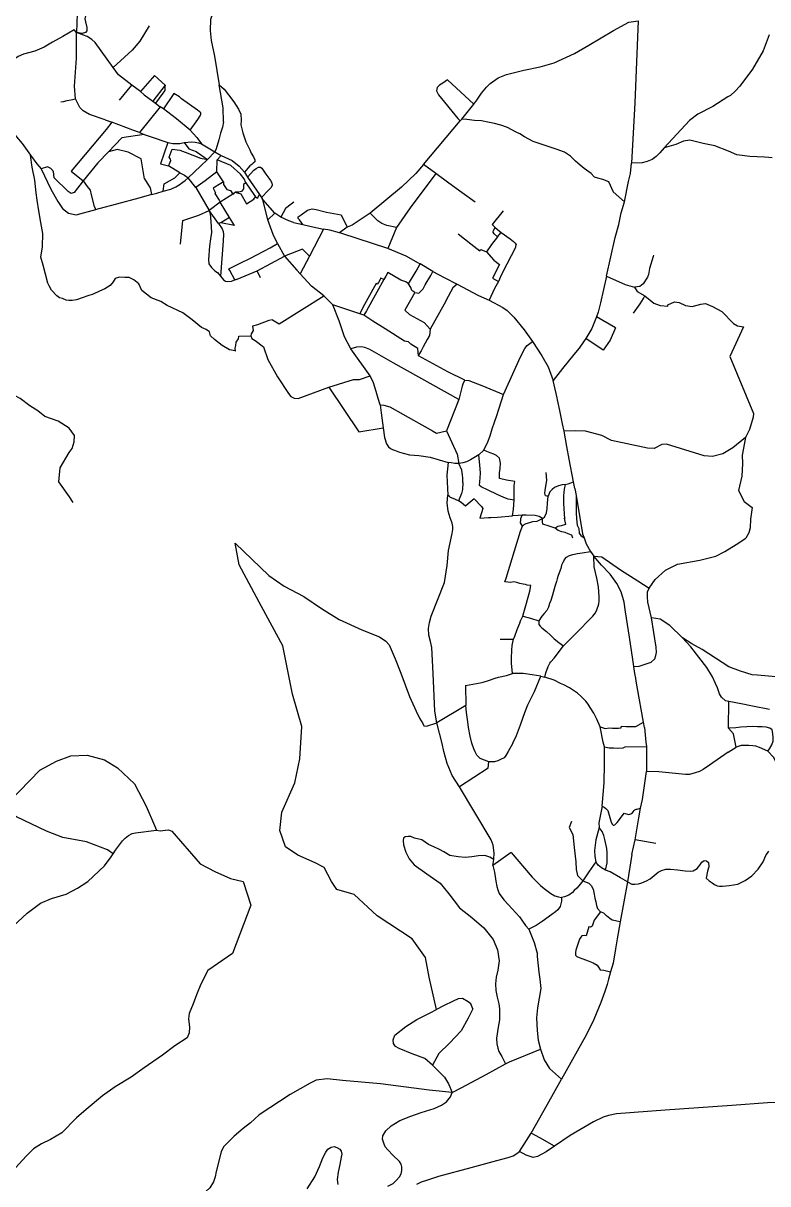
# Model space of a CAD drawing. Header units: inches. Extents: x 2740922 to 2751091, y 1249500 to 1259683.
# Drawn here: x 2743160 to 2744319, y 1254958 to 1256763 of the extents above; entities that cross this region are included whole.
import ezdxf

# ---------------------------------------------------------------- set-up
doc = ezdxf.new("R2010")
doc.units = ezdxf.units.IN
doc.header["$MEASUREMENT"] = 0

msp = doc.modelspace()

# ---------------------------------------------------------------- linework, layer by layer
for points in [[(2743486.3, 1256920.7), (2743480.6, 1256896.6), (2743472.6, 1256859.3), (2743471.8, 1256833.9), (2743468.6, 1256815), (2743462.4, 1256797.3), (2743457.1, 1256785.2), (2743451.6, 1256769), (2743451.2, 1256751.8), (2743452.4, 1256736.3), (2743457.5, 1256712.1), (2743465, 1256667.4)], [(2743245.3, 1256848), (2743245.6, 1256820.4), (2743245.1, 1256807.3), (2743243.2, 1256748.9)], [(2743288.5, 1256826.4), (2743273.5, 1256801), (2743268.7, 1256792.8), (2743264.5, 1256787), (2743256.9, 1256774.9), (2743256, 1256769.9), (2743257.1, 1256765.4), (2743259.2, 1256756.8), (2743259.1, 1256751.7), (2743257.1, 1256748.7), (2743252, 1256747.1), (2743243.2, 1256748.9)], [(2743355.9, 1256759.5), (2743341.3, 1256735.2), (2743329.8, 1256721.3), (2743317.8, 1256710.7), (2743299.9, 1256694.3)], [(2743861.1, 1256637.6), (2743865.8, 1256643.5), (2743873.4, 1256654.6), (2743881.2, 1256663.9), (2743886.8, 1256669.8), (2743899, 1256678.5), (2743911.9, 1256683.6), (2743938.9, 1256690.1), (2743964.5, 1256695.5), (2743986.5, 1256701.5), (2744018.1, 1256716.3), (2744040.3, 1256729.1), (2744078.4, 1256752.2), (2744102.3, 1256765.2), (2744117.2, 1256767.1)], [(2744117.2, 1256767.1), (2744112, 1256639.3), (2744106.9, 1256545.9)], [(2743243.2, 1256748.9), (2743239.3, 1256753.2), (2743221.6, 1256742.5), (2743205.5, 1256733.6), (2743192.7, 1256726.2), (2743178.1, 1256720), (2743160.4, 1256715.3), (2743152.2, 1256711.4), (2743142.7, 1256704.7), (2743120.4, 1256690.6), (2743113.3, 1256681.2), (2743102.7, 1256670.1), (2743098.8, 1256658.2)], [(2743241.6, 1256645.9), (2743240, 1256665.5), (2743242.9, 1256709.2), (2743243.2, 1256748.9)], [(2743271.8, 1256733.3), (2743266.9, 1256737.8), (2743259.8, 1256742.6), (2743254.1, 1256744.7), (2743243.2, 1256748.9)], [(2744321.1, 1256745), (2744311.5, 1256720.2), (2744295.2, 1256691.8), (2744275.2, 1256665.6), (2744268, 1256657.6), (2744260.8, 1256651.1)], [(2743299.9, 1256694.3), (2743271.8, 1256733.3)], [(2743329.3, 1256667.1), (2743308.6, 1256683.1), (2743299.9, 1256694.3)], [(2743364.3, 1256682.2), (2743342.4, 1256657.2)], [(2743380.9, 1256666.9), (2743364.3, 1256682.2)], [(2743820.3, 1256675.1), (2743813.2, 1256670), (2743808, 1256667), (2743804.3, 1256663.3), (2743803.4, 1256658.3), (2743806.1, 1256651.9), (2743836.3, 1256615.3), (2743840.2, 1256611.3), (2743841.3, 1256612.7)], [(2743820.3, 1256675.1), (2743861.1, 1256637.6)], [(2743310, 1256643.6), (2743329.3, 1256667.1)], [(2743342.4, 1256657.2), (2743329.3, 1256667.1)], [(2743348.5, 1256651.7), (2743342.4, 1256657.2)], [(2743348.5, 1256651.7), (2743362, 1256642)], [(2743380.9, 1256666.9), (2743362, 1256642)], [(2743380.5, 1256661), (2743380.5, 1256658.9), (2743377.5, 1256654.7), (2743366, 1256638.9)], [(2743419.8, 1256596.8), (2743431.8, 1256613.5), (2743435.5, 1256619.4), (2743436.7, 1256621.8), (2743436.4, 1256623.9), (2743431.5, 1256628.1), (2743406.6, 1256645.7), (2743403.5, 1256649), (2743394.3, 1256654.2), (2743378.6, 1256630.2)], [(2743380.9, 1256666.9), (2743380.5, 1256663.9), (2743380.5, 1256661)], [(2743465, 1256667.4), (2743472.6, 1256660.7), (2743479.5, 1256651.9), (2743487.9, 1256641.1), (2743495.2, 1256629.8), (2743498.5, 1256621.7), (2743499.1, 1256612.7), (2743498.7, 1256605.5), (2743502, 1256593.1), (2743506.3, 1256578.7), (2743510.1, 1256571.4), (2743512.6, 1256566.3), (2743514.9, 1256561.4), (2743518.3, 1256555.7), (2743520.3, 1256550.9), (2743520.4, 1256548), (2743518, 1256545.7), (2743515.9, 1256543.7), (2743512.6, 1256541.4), (2743509.6, 1256537.9), (2743504.6, 1256531.5)], [(2743471.1, 1256631.6), (2743465, 1256667.4)], [(2744260.8, 1256651.1), (2744256.5, 1256648.7), (2744233, 1256634), (2744209.9, 1256622.1), (2744196.7, 1256612.2), (2744157.5, 1256569.5)], [(2743218.5, 1256640.9), (2743222.6, 1256641.8), (2743228.6, 1256643.2), (2743234.1, 1256644.2), (2743241.6, 1256645.9)], [(2743287.5, 1256613.2), (2743263, 1256621.3), (2743253.6, 1256627.1), (2743248.1, 1256632.1), (2743245.4, 1256637.3), (2743241.6, 1256645.9)], [(2743373, 1256633.5), (2743341, 1256593.2)], [(2743362, 1256642), (2743366, 1256638.9)], [(2743366, 1256638.9), (2743373, 1256633.5)], [(2743378.6, 1256630.2), (2743373, 1256633.5)], [(2743841.3, 1256612.7), (2743842.4, 1256614.1), (2743861.1, 1256637.6)], [(2743419.8, 1256596.8), (2743398.4, 1256614.8), (2743378.6, 1256630.2)], [(2743471.5, 1256610.2), (2743471.1, 1256631.6)], [(2744048.7, 1256524.6), (2744043.9, 1256529.8), (2744033, 1256537.5), (2744026.8, 1256542.6), (2744019.4, 1256548.7), (2744011.9, 1256556.6), (2744002.3, 1256563), (2743989.4, 1256567.5), (2743972.5, 1256573.4), (2743953.5, 1256579.6), (2743940.2, 1256586.5), (2743932.8, 1256591.2), (2743927.4, 1256594.1), (2743920.5, 1256597.7), (2743913.5, 1256601.2), (2743903.5, 1256604.8), (2743893.5, 1256607.6), (2743883.2, 1256609.5), (2743873, 1256611.3), (2743862.3, 1256612.1), (2743850.5, 1256613.8), (2743842.4, 1256614.1), (2743841.3, 1256612.7)], [(2743135.2, 1256604.5), (2743149.6, 1256586.7), (2743158.2, 1256576.3), (2743171.2, 1256558.1)], [(2743298, 1256609.4), (2743288.9, 1256597.8), (2743234.5, 1256533), (2743253.4, 1256518.4)], [(2743287.5, 1256613.2), (2743298, 1256609.4)], [(2743341, 1256593.2), (2743330.7, 1256596.8), (2743298, 1256609.4)], [(2743419.8, 1256596.8), (2743430, 1256585.4)], [(2743471.5, 1256610.2), (2743470.1, 1256601.8), (2743467, 1256592.2), (2743464.7, 1256582.2), (2743460.4, 1256568), (2743458.1, 1256563.1)], [(2743782.9, 1256543.7), (2743840.2, 1256611.3), (2743841.3, 1256612.7)], [(2743348.4, 1256590.2), (2743313.4, 1256585), (2743292.6, 1256563.5)], [(2743341, 1256593.2), (2743348.4, 1256590.2)], [(2743348.4, 1256590.2), (2743359.4, 1256586.5), (2743384.9, 1256578)], [(2743384.9, 1256578), (2743373.5, 1256544.5), (2743386.1, 1256541.7)], [(2743384.9, 1256578), (2743392.8, 1256576.4), (2743404, 1256576.1), (2743410.6, 1256577.7)], [(2743410.6, 1256577.7), (2743422.2, 1256578.8), (2743427.6, 1256578.4), (2743433, 1256577.2), (2743437.3, 1256575.6)], [(2743410.6, 1256577.7), (2743418, 1256568), (2743429.4, 1256563.6), (2743446.8, 1256551.6)], [(2743430, 1256585.4), (2743431.8, 1256583.3), (2743437.3, 1256575.6)], [(2744325.6, 1256554.2), (2744320.6, 1256554.7), (2744313.5, 1256554.8), (2744291, 1256556.1), (2744270.8, 1256558.9), (2744257.4, 1256564.3), (2744236.5, 1256572.6), (2744218.1, 1256576.5), (2744197.3, 1256581.6), (2744187.4, 1256579.9), (2744175.5, 1256574.9), (2744157.5, 1256569.5)], [(2743292.6, 1256563.5), (2743276.3, 1256546.3), (2743253.4, 1256518.4)], [(2743348.7, 1256521.1), (2743343.6, 1256552.4), (2743323.3, 1256563), (2743306.1, 1256566.7), (2743292.6, 1256563.5)], [(2743386.1, 1256541.7), (2743387.5, 1256544.5), (2743389.6, 1256549.6), (2743389.3, 1256551.7), (2743387.4, 1256555), (2743392, 1256567.6), (2743403.9, 1256565.9), (2743412.3, 1256563), (2743435.7, 1256553.3), (2743446.8, 1256551.6)], [(2743437.3, 1256575.6), (2743458.1, 1256563.1)], [(2743446.8, 1256551.6), (2743458.1, 1256563.1)], [(2743458.1, 1256563.1), (2743468.1, 1256557.7)], [(2744157.5, 1256569.5), (2744150.9, 1256561.8), (2744145.3, 1256555.9), (2744138.8, 1256551.5), (2744131.2, 1256548.1), (2744123.5, 1256546.3), (2744106.9, 1256545.9)], [(2743171.2, 1256558.1), (2743181, 1256544.8), (2743187.8, 1256537)], [(2743490.6, 1256253.4), (2743490.1, 1256253.8), (2743481, 1256255.5), (2743469.8, 1256262.3), (2743457.9, 1256271.7), (2743451.3, 1256277.4), (2743449.9, 1256283.2), (2743444.6, 1256286.9), (2743437.4, 1256290), (2743422.8, 1256301.9), (2743408.3, 1256313.1), (2743384.1, 1256324.2), (2743374.2, 1256330.4), (2743359.2, 1256336.5), (2743344.7, 1256347.8), (2743339.9, 1256358), (2743332, 1256364.2), (2743324.7, 1256367.9), (2743318.3, 1256367.8), (2743309.8, 1256368.2), (2743303.4, 1256366.1), (2743300.3, 1256360.9), (2743295.3, 1256355.5), (2743287.2, 1256350.3), (2743278.8, 1256346.5), (2743269, 1256342.2), (2743258.9, 1256339), (2743253.2, 1256336.6), (2743243.2, 1256333.4), (2743236.3, 1256331.9), (2743230.8, 1256332.1), (2743226.9, 1256332.8), (2743221.4, 1256335.1), (2743216.5, 1256336.5), (2743212.6, 1256339.5), (2743204, 1256348.1), (2743200.3, 1256355), (2743198.2, 1256359.3), (2743191.1, 1256387.3), (2743187.4, 1256399.3), (2743190.1, 1256415.8), (2743190.6, 1256436.1), (2743187.6, 1256453.3), (2743184.2, 1256471.4), (2743181.7, 1256488), (2743180.4, 1256499.7), (2743178, 1256519), (2743173.8, 1256539.7), (2743171.2, 1256558.1)], [(2743403.7, 1256530.5), (2743386.1, 1256541.7)], [(2743416.7, 1256523.1), (2743436.2, 1256540.9), (2743446.8, 1256551.6)], [(2743461.3, 1256532.1), (2743461.8, 1256550.8)], [(2743461.8, 1256550.8), (2743468.1, 1256557.7)], [(2743506.6, 1256515.2), (2743503.7, 1256521.5), (2743498.2, 1256528.8), (2743482.9, 1256542.3), (2743461.8, 1256550.8)], [(2743468.1, 1256557.7), (2743485, 1256549.6), (2743496, 1256541.1), (2743500.5, 1256536.1), (2743504.6, 1256531.5)], [(2743782.9, 1256543.7), (2743770.9, 1256529.5), (2743748.7, 1256508.6), (2743700.1, 1256467.7)], [(2743802.2, 1256529.8), (2743782.9, 1256543.7)], [(2744104.9, 1256529.7), (2744106.9, 1256545.9)], [(2743253.4, 1256518.4), (2743239.1, 1256500.1), (2743234.8, 1256498.3), (2743230.2, 1256501.6), (2743208, 1256523), (2743207.1, 1256532.6), (2743203.1, 1256537.6), (2743197.8, 1256540.1), (2743187.8, 1256537)], [(2743187.8, 1256537), (2743203.1, 1256505.4), (2743214.1, 1256486.1), (2743221, 1256475.4), (2743230.4, 1256468), (2743242.4, 1256465.3), (2743273.1, 1256473.5), (2743275.3, 1256474.1)], [(2743377.7, 1256502), (2743379.2, 1256513.7), (2743395.8, 1256522.8), (2743403.7, 1256530.5)], [(2743403.7, 1256530.5), (2743411.3, 1256527.2), (2743416.7, 1256523.1)], [(2743461.3, 1256532.1), (2743443.3, 1256518), (2743428.9, 1256507.6)], [(2743471.9, 1256516.4), (2743461.3, 1256532.1)], [(2743504.6, 1256531.5), (2743509.3, 1256524)], [(2743509.3, 1256524), (2743519.2, 1256534.8), (2743522.7, 1256537.3), (2743526.4, 1256539.4), (2743529.3, 1256539.5), (2743531.5, 1256537.9), (2743537.8, 1256528.8), (2743542.3, 1256522.1), (2743544.8, 1256518.5), (2743547.1, 1256514.9), (2743547.4, 1256511.3), (2743546.1, 1256507.7), (2743542, 1256503.6), (2743530.8, 1256492.5), (2743531.9, 1256490.8)], [(2743509.3, 1256524), (2743527.7, 1256497.2)], [(2743802.2, 1256529.8), (2743762.1, 1256476.3), (2743741.1, 1256445.8)], [(2743822.6, 1256514.5), (2743802.2, 1256529.8)], [(2744048.7, 1256524.6), (2744053.9, 1256522.7)], [(2744095.6, 1256485.4), (2744102.2, 1256517), (2744104.9, 1256529.7)], [(2743253.4, 1256518.4), (2743259.4, 1256509.6), (2743264, 1256503.8), (2743266, 1256496.3), (2743270.4, 1256478.5), (2743273.1, 1256473.5), (2743275.3, 1256474.1)], [(2743348.7, 1256521.1), (2743353, 1256514.7), (2743357.5, 1256507.1), (2743359.7, 1256497)], [(2743377.7, 1256502), (2743389.6, 1256505.5), (2743397.4, 1256508.7)], [(2743397.4, 1256508.7), (2743402.5, 1256511.8), (2743408.5, 1256515.9), (2743412, 1256518.8), (2743416.7, 1256523.1)], [(2743428.9, 1256507.6), (2743416.7, 1256523.1)], [(2743428.9, 1256507.6), (2743449.3, 1256472.2)], [(2743471.9, 1256516.4), (2743467.7, 1256514.3), (2743455.6, 1256506.6), (2743459.5, 1256499.8), (2743458.1, 1256498.5), (2743464.8, 1256488.2), (2743466, 1256485.9), (2743466.5, 1256485)], [(2743471.9, 1256516.4), (2743471.5, 1256512.6), (2743477.1, 1256504.5), (2743482.6, 1256503.4), (2743486.5, 1256497.4), (2743488.1, 1256499)], [(2743506.6, 1256515.2), (2743502.7, 1256512.5), (2743502.7, 1256505.7), (2743499.9, 1256501.8), (2743495.6, 1256500.7), (2743489.7, 1256500.5), (2743488.1, 1256499)], [(2743506.6, 1256515.2), (2743519, 1256497.1), (2743521.5, 1256493.1), (2743523, 1256492.3)], [(2743843.2, 1256499.5), (2743822.6, 1256514.5)], [(2744053.9, 1256522.7), (2744061.5, 1256520.7), (2744071, 1256517.2)], [(2744071, 1256517.2), (2744078.1, 1256501.2), (2744095.6, 1256485.4)], [(2743339.9, 1256491.3), (2743305.3, 1256481.9), (2743277.6, 1256474.8), (2743275.3, 1256474.1)], [(2743359.7, 1256497), (2743339.9, 1256491.3)], [(2743359.7, 1256497), (2743368.1, 1256499.2)], [(2743368.1, 1256499.2), (2743377.7, 1256502)], [(2743488.1, 1256499), (2743486.5, 1256497.4), (2743466.5, 1256485)], [(2743488.1, 1256499), (2743489.7, 1256500.5), (2743498.8, 1256497.8), (2743507.3, 1256482.5), (2743518.8, 1256489.9), (2743521.5, 1256493.1), (2743523, 1256492.3)], [(2743523, 1256492.3), (2743524.5, 1256491.4), (2743527.7, 1256497.2)], [(2743527.7, 1256497.2), (2743530.8, 1256492.5), (2743531.9, 1256490.8)], [(2743540.5, 1256457.6), (2743533, 1256489), (2743531.9, 1256490.8)], [(2743551.7, 1256467.7), (2743533, 1256489), (2743531.9, 1256490.8)], [(2743863.2, 1256484.8), (2743843.2, 1256499.5)], [(2743408.5, 1256456.5), (2743433.2, 1256464.6), (2743449.3, 1256472.2)], [(2743449.3, 1256472.2), (2743451, 1256467.1), (2743451.9, 1256455.1), (2743452.9, 1256437.9), (2743451.7, 1256427.8), (2743449.9, 1256416.6), (2743448.6, 1256395.9), (2743449.1, 1256389.1), (2743452.9, 1256383.3), (2743458.5, 1256378.4), (2743462.5, 1256375.8), (2743467.2, 1256370.2)], [(2743466.5, 1256485), (2743449.3, 1256472.2)], [(2743465.7, 1256452.4), (2743464, 1256451.8), (2743449.3, 1256472.2)], [(2743481.2, 1256461.1), (2743466.5, 1256485)], [(2743581.4, 1256485.2), (2743577.3, 1256481.9), (2743568, 1256475.1), (2743560.8, 1256461.9)], [(2743595.2, 1256450.5), (2743590.1, 1256457.7), (2743587.8, 1256459.5), (2743587.8, 1256462.1), (2743592.4, 1256465.3), (2743602.6, 1256472.4), (2743609.6, 1256474.5), (2743616.1, 1256473.7), (2743632.1, 1256469.5), (2743654.9, 1256465.1)], [(2743906.8, 1256471.7), (2743889.6, 1256450.2), (2743894.5, 1256445.6)], [(2744087.1, 1256450.2), (2744090.8, 1256468.6), (2744095.6, 1256485.4)], [(2743404.6, 1256419.5), (2743408.5, 1256456.5)], [(2743465.7, 1256452.4), (2743464, 1256451.8), (2743469.7, 1256443.6), (2743471.2, 1256439.6), (2743471.6, 1256434.5), (2743471.1, 1256424.8), (2743467.2, 1256370.2)], [(2743481.2, 1256461.1), (2743467.4, 1256453), (2743465.7, 1256452.4)], [(2743488.7, 1256448.7), (2743467.4, 1256453), (2743465.7, 1256452.4)], [(2743488.7, 1256448.7), (2743481.2, 1256461.1)], [(2743551.7, 1256467.7), (2743540.5, 1256457.6)], [(2743555.6, 1256420.8), (2743548.8, 1256434.8), (2743540.5, 1256457.6)], [(2743560.8, 1256461.9), (2743551.7, 1256467.7)], [(2743580.7, 1256453.5), (2743573.3, 1256455.9), (2743560.8, 1256461.9)], [(2743580.7, 1256453.5), (2743595.2, 1256450.5)], [(2743654.9, 1256465.1), (2743664.4, 1256445.9)], [(2743700.1, 1256467.7), (2743672.2, 1256449.5), (2743664.4, 1256445.9)], [(2743741.1, 1256445.8), (2743725.7, 1256448.9), (2743718.1, 1256451.9), (2743712, 1256456), (2743700.1, 1256467.7)], [(2743595.2, 1256450.5), (2743606.1, 1256447.7), (2743627.3, 1256443.2)], [(2743627.3, 1256443.2), (2743605.6, 1256401.2)], [(2743652.3, 1256437.2), (2743637.4, 1256441.4), (2743627.3, 1256443.2)], [(2743664.4, 1256445.9), (2743652.3, 1256437.2)], [(2743727.7, 1256413.1), (2743655.9, 1256436.1), (2743652.3, 1256437.2)], [(2743741.1, 1256445.8), (2743727.7, 1256413.1)], [(2743836.7, 1256435.6), (2743856.8, 1256420.1), (2743870.7, 1256409.2), (2743872.2, 1256411.5), (2743880.9, 1256407.7)], [(2743898.1, 1256431), (2743892.8, 1256435.9), (2743891.4, 1256438.6), (2743891.9, 1256441.2), (2743894.5, 1256445.6)], [(2743894.5, 1256445.6), (2743903.6, 1256438.1)], [(2743898.1, 1256431), (2743903.6, 1256438.1)], [(2743903.6, 1256438.1), (2743917.9, 1256427.9), (2743922.8, 1256423.8), (2743925.6, 1256421.5), (2743927.1, 1256418.7), (2743926.1, 1256416.5), (2743925.9, 1256414.3), (2743912.6, 1256388.4), (2743904.1, 1256371.3), (2743899.7, 1256361.8)], [(2744081.4, 1256430), (2744087.1, 1256450.2)], [(2743491.2, 1256364.8), (2743489.2, 1256364.3), (2743481.5, 1256378.7), (2743480.3, 1256381.6), (2743497.8, 1256390), (2743512.6, 1256397.2), (2743534.5, 1256408.6), (2743544.6, 1256414.2), (2743555.6, 1256420.8)], [(2743555.6, 1256420.8), (2743566.5, 1256400.8)], [(2743898.1, 1256431), (2743888.7, 1256419.1), (2743880.9, 1256407.7)], [(2744067.9, 1256370.2), (2744081.4, 1256430)], [(2743523.9, 1256378.5), (2743566.5, 1256400.8)], [(2743594.9, 1256412), (2743566.5, 1256400.8)], [(2743566.5, 1256400.8), (2743586, 1256379.1)], [(2743605.6, 1256401.2), (2743591, 1256373.6)], [(2743594.9, 1256412), (2743605.6, 1256401.2)], [(2743778, 1256388.9), (2743775.4, 1256390.3), (2743755.8, 1256401), (2743727.7, 1256413.1)], [(2743880.9, 1256407.7), (2743892.4, 1256394.9), (2743901.2, 1256388.1), (2743890.1, 1256366.9), (2743899.7, 1256361.8)], [(2744141.1, 1256402.4), (2744140.4, 1256400.3), (2744134.9, 1256382), (2744132.9, 1256372.8), (2744131.7, 1256368.2)], [(2743759.5, 1256358.1), (2743771.5, 1256377.5), (2743778, 1256388.9)], [(2743797.7, 1256377.2), (2743778, 1256388.9)], [(2743467.2, 1256370.2), (2743471.5, 1256364), (2743474.7, 1256362.4), (2743478.7, 1256361.9), (2743484, 1256362.1), (2743489.2, 1256364.3), (2743491.2, 1256364.8)], [(2743491.2, 1256364.8), (2743493.2, 1256365.2), (2743523.9, 1256378.5)], [(2743529.1, 1256367.3), (2743523.9, 1256378.5)], [(2743586, 1256379.1), (2743591, 1256373.6)], [(2743628, 1256339.4), (2743608.9, 1256354.2), (2743591, 1256373.6)], [(2743721.1, 1256364.7), (2743716.7, 1256366.9), (2743716.1, 1256367.1), (2743715.8, 1256364.6), (2743713, 1256360), (2743711, 1256357.7), (2743709.2, 1256358.5), (2743688.7, 1256321), (2743684, 1256311.4)], [(2743721.1, 1256364.7), (2743694.3, 1256316), (2743690.3, 1256309.3)], [(2743759.5, 1256358.1), (2743755.4, 1256361.1), (2743747.5, 1256363.7), (2743727.6, 1256375.6), (2743724.4, 1256369.7), (2743721.1, 1256364.7)], [(2743769.7, 1256344.7), (2743775.7, 1256343.6), (2743782.5, 1256350.1), (2743785.6, 1256356.6), (2743794.4, 1256371), (2743797.7, 1256377.2)], [(2743797.7, 1256377.2), (2743815.1, 1256368.1), (2743835.4, 1256357.6)], [(2743899.7, 1256361.8), (2743893.4, 1256350.6), (2743885.3, 1256332.6)], [(2744067.9, 1256370.2), (2744058.2, 1256328.6), (2744054.9, 1256314.2), (2744052, 1256306.8)], [(2744067.9, 1256370.2), (2744096.8, 1256356.9), (2744111.2, 1256352.7)], [(2744131.7, 1256368.2), (2744124.8, 1256357.8), (2744119.4, 1256354), (2744111.2, 1256352.7)], [(2743769.7, 1256344.7), (2743754.1, 1256317)], [(2743769.7, 1256344.7), (2743764.6, 1256347.5), (2743763.1, 1256352.2), (2743759.5, 1256358.1)], [(2743835.4, 1256357.6), (2743828.8, 1256352), (2743821.6, 1256338.1), (2743814.9, 1256326.2), (2743793.5, 1256287.5)], [(2743835.4, 1256357.6), (2743868.7, 1256340.1), (2743885.3, 1256332.6)], [(2744111.2, 1256352.7), (2744115.5, 1256345.9), (2744127.4, 1256339.4)], [(2743558.6, 1256295.8), (2743628, 1256339.4)], [(2743641.7, 1256325.2), (2743637.2, 1256330.1), (2743628, 1256339.4)], [(2743684, 1256311.4), (2743641.7, 1256325.2)], [(2743669.7, 1256256.9), (2743660.2, 1256275.8), (2743652, 1256300.3), (2743641.7, 1256325.2)], [(2743885.3, 1256332.6), (2743906.2, 1256321), (2743913.1, 1256316.4), (2743923.8, 1256306), (2743939.6, 1256286.5)], [(2744109.7, 1256312.4), (2744120, 1256326.7), (2744122.5, 1256331), (2744125.1, 1256335.4), (2744127.4, 1256339.4)], [(2744127.4, 1256339.4), (2744141.6, 1256327.8), (2744151.2, 1256324.2), (2744163.2, 1256323.5), (2744163, 1256325.5), (2744173.6, 1256330), (2744180.8, 1256328.9), (2744190.8, 1256324.3), (2744201.3, 1256322.6), (2744214.6, 1256326.2), (2744221.6, 1256327.7), (2744232.9, 1256322.7), (2744247.5, 1256315), (2744265.4, 1256296.3), (2744271.5, 1256292.8), (2744280.9, 1256290.9)], [(2743690.3, 1256309.3), (2743684, 1256311.4)], [(2743775, 1256246), (2743774, 1256257.3), (2743763.5, 1256264), (2743759.4, 1256267.9), (2743753.2, 1256269), (2743723.5, 1256288.1), (2743704, 1256299.9), (2743690.3, 1256309.3)], [(2743754.1, 1256317), (2743761.2, 1256310.5), (2743783.9, 1256297.8), (2743793.5, 1256287.5)], [(2743516.9, 1256292.1), (2743517.9, 1256285.4), (2743514.9, 1256280.5), (2743514.3, 1256277)], [(2743548.2, 1256302), (2743542.4, 1256300.9), (2743524.8, 1256294.1), (2743516.9, 1256292.1)], [(2743548.2, 1256302), (2743558.6, 1256295.8)], [(2744052, 1256306.8), (2744045, 1256288.6), (2744035.5, 1256273.1)], [(2744081.9, 1256289.8), (2744052, 1256306.8)], [(2744081.9, 1256289.8), (2744073.4, 1256270.3), (2744062.4, 1256255.1)], [(2744280.9, 1256290.9), (2744259.5, 1256244.9)], [(2743490.6, 1256253.4), (2743490.1, 1256258.2), (2743490.7, 1256262.1), (2743491.2, 1256267.3), (2743495, 1256272.5), (2743495.5, 1256276.4), (2743514.3, 1256277)], [(2743514.3, 1256277), (2743516, 1256273.2), (2743521.2, 1256269.9), (2743534.2, 1256260), (2743540.5, 1256240.5), (2743555.7, 1256213.2), (2743572.7, 1256187.3), (2743576.6, 1256183), (2743581.8, 1256180.1), (2743588.1, 1256179.9), (2743635.8, 1256197.1)], [(2743793.5, 1256287.5), (2743792.5, 1256277.8), (2743788.9, 1256271.4), (2743782.7, 1256260.3), (2743779.2, 1256253.9), (2743775.8, 1256248.2), (2743775, 1256246)], [(2743939.6, 1256286.5), (2743952.4, 1256268.3)], [(2744035.5, 1256273.1), (2744032.1, 1256267.6), (2744025, 1256257.8), (2744017, 1256247.9)], [(2744062.4, 1256255.1), (2744035.5, 1256273.1)], [(2743838, 1256177.9), (2743735.6, 1256235.2), (2743699.5, 1256255.7), (2743691.8, 1256258.9), (2743686.1, 1256260.3), (2743678.9, 1256259.7), (2743669.7, 1256256.9)], [(2743700.1, 1256215.1), (2743669.7, 1256256.9)], [(2743907.5, 1256186), (2743934.1, 1256244.6), (2743940.9, 1256257.7), (2743944.4, 1256262), (2743952.4, 1256268.3)], [(2743952.4, 1256268.3), (2743967.1, 1256246.1), (2743976.9, 1256229.1), (2743984.9, 1256207.6)], [(2743847.5, 1256208.2), (2743821, 1256221.4), (2743775, 1256246)], [(2744017, 1256247.9), (2743999.3, 1256226.5), (2743984.9, 1256207.6)], [(2744259.5, 1256244.9), (2744296.3, 1256156.4), (2744295.8, 1256150.9), (2744290.1, 1256131.3), (2744284, 1256119)], [(2743635.8, 1256197.1), (2743673.8, 1256209.1), (2743683.4, 1256209.3), (2743700.1, 1256215.1)], [(2743715.6, 1256170), (2743712.6, 1256179.9), (2743709.4, 1256190.5), (2743705, 1256204), (2743700.1, 1256215.1)], [(2743847.5, 1256208.2), (2743844.9, 1256203.6), (2743843.2, 1256198.9), (2743838, 1256177.9)], [(2743847.5, 1256208.2), (2743853.4, 1256207.8), (2743873.8, 1256199.7)], [(2743873.8, 1256199.7), (2743907.5, 1256186)], [(2744001.7, 1256128.9), (2743999.3, 1256140.3), (2743995.1, 1256160.8), (2743991.6, 1256177.6), (2743991, 1256180.7), (2743984.9, 1256207.6)], [(2743239.7, 1256122.4), (2743231.6, 1256133.7), (2743214.5, 1256144.2), (2743193.6, 1256151.7), (2743182.6, 1256160.7), (2743170.3, 1256168.2), (2743155.2, 1256179.8), (2743140, 1256188), (2743128.2, 1256191.7)], [(2743635.8, 1256197.1), (2743682.4, 1256127.7), (2743720.2, 1256133.9)], [(2743896.9, 1256153.5), (2743907.5, 1256186)], [(2743715.6, 1256170), (2743717.1, 1256157.5), (2743720.2, 1256133.9)], [(2743715.6, 1256170), (2743721.5, 1256169.1), (2743730.6, 1256166.9), (2743750.7, 1256155.1)], [(2743838, 1256177.9), (2743818.7, 1256129.6)], [(2743750.7, 1256155.1), (2743797, 1256129.5)], [(2743877, 1256099.3), (2743883.3, 1256112.2), (2743886.9, 1256121.8), (2743889.7, 1256132.7), (2743896.9, 1256153.5)], [(2743720.2, 1256133.9), (2743722.2, 1256119.1), (2743725.5, 1256109.4), (2743728.4, 1256104.8), (2743731.5, 1256102.2), (2743735.7, 1256099.8), (2743737.8, 1256099.1)], [(2743797, 1256129.5), (2743803.1, 1256125.7), (2743818.7, 1256129.6)], [(2743818.7, 1256129.6), (2743835.3, 1256092.9), (2743838.1, 1256078.8)], [(2744035, 1256128.9), (2744018.8, 1256129.3), (2744001.7, 1256128.9)], [(2744006.1, 1256105.3), (2744001.7, 1256128.9)], [(2744060.7, 1256122.1), (2744035, 1256128.9)], [(2743237.8, 1256017.9), (2743232.1, 1256027), (2743215.7, 1256049.9), (2743217.7, 1256071.9), (2743231.4, 1256095.5), (2743236, 1256101.8), (2743239.4, 1256112.2), (2743239.7, 1256122.4)], [(2744284, 1256119), (2744264.5, 1256102.8), (2744248.8, 1256093.6), (2744232.9, 1256089.7), (2744220, 1256090.3), (2744161.2, 1256108.9), (2744153.9, 1256108.2), (2744141.7, 1256102), (2744131.6, 1256102.7), (2744075.4, 1256114.5), (2744060.7, 1256122.1)], [(2744284, 1256119), (2744278.9, 1256091.8), (2744279.2, 1256078.5)], [(2743737.8, 1256099.1), (2743745.7, 1256096.1), (2743761, 1256092.2), (2743775.9, 1256091.1), (2743793.2, 1256088.4), (2743821.2, 1256080.4)], [(2743869.1, 1256091.9), (2743856.2, 1256084.1), (2743849.9, 1256081), (2743844.3, 1256079.5), (2743838.1, 1256078.8)], [(2743877, 1256099.3), (2743869.1, 1256091.9)], [(2743872.8, 1256042.3), (2743870.1, 1256044.4), (2743870.8, 1256050.5), (2743871.1, 1256055.9), (2743871.9, 1256064.1), (2743870.8, 1256075.8), (2743869.1, 1256091.9)], [(2743901.3, 1256055.5), (2743901.5, 1256064), (2743902.5, 1256070.9), (2743902.7, 1256079), (2743901.5, 1256086.9), (2743896.6, 1256091.1), (2743892.4, 1256093.2), (2743886.5, 1256095.4), (2743881.5, 1256097.1), (2743877, 1256099.3)], [(2744016.4, 1256050), (2744009.8, 1256085.2), (2744006.1, 1256105.3)], [(2743821.2, 1256080.4), (2743819.4, 1256060.4), (2743820.7, 1256029.5)], [(2743838.1, 1256078.8), (2743831.7, 1256078.6), (2743825.9, 1256079.7), (2743821.2, 1256080.4)], [(2743844.3, 1256049.3), (2743844.1, 1256052.9), (2743844.2, 1256055.7), (2743843.7, 1256060.9), (2743842.5, 1256068.2), (2743838.1, 1256078.8)], [(2744279.2, 1256078.5), (2744278.5, 1256059.1), (2744273.3, 1256036.4), (2744282.2, 1256019.6), (2744294.6, 1256010.1)], [(2743924, 1256021.4), (2743924.1, 1256032.9), (2743924.2, 1256044.4), (2743925.2, 1256050.4), (2743912.3, 1256052.8), (2743901.3, 1256055.5)], [(2743975, 1256028), (2743972.7, 1256028.4), (2743971.8, 1256032.5), (2743972.5, 1256036.7), (2743975, 1256052.7), (2743974.1, 1256064.5)], [(2743844.3, 1256049.3), (2743843.5, 1256038.2), (2743841.9, 1256031.8), (2743837.7, 1256020.8)], [(2743924, 1256021.4), (2743914.9, 1256023.4), (2743907.8, 1256025.8), (2743897.8, 1256030.4), (2743883.5, 1256037.1), (2743872.8, 1256042.3)], [(2744003.3, 1256046.1), (2743999, 1256045.5), (2743993, 1256044), (2743986.7, 1256041.5), (2743983.3, 1256038.4), (2743979.7, 1256034.6), (2743977.2, 1256027.7), (2743975, 1256028)], [(2744003.3, 1256046.1), (2744002.1, 1256038.8), (2744001, 1256028.4), (2744000.7, 1256016.4), (2744002.2, 1255992.7), (2744001.9, 1255993.4), (2744004, 1255983.6), (2743997, 1255981.9), (2743991.8, 1255980.5), (2743988.9, 1255978.7), (2743987.9, 1255978.3)], [(2744003.3, 1256046.1), (2744008, 1256047), (2744016.4, 1256050)], [(2744018.3, 1256040), (2744016.4, 1256050)], [(2744018.3, 1256040), (2744020.4, 1256028.7)], [(2743803.6, 1255675.2), (2743800.5, 1255693.7), (2743797.8, 1255752.3), (2743795.9, 1255792.7), (2743793.8, 1255801.7), (2743791.3, 1255811.8), (2743790.6, 1255822), (2743792.1, 1255831.1), (2743794.7, 1255841.4), (2743815.6, 1255893.4), (2743819.9, 1255919.9), (2743821.8, 1255943.5), (2743827.8, 1255969.9), (2743828.4, 1255975.8), (2743828.7, 1255980.4), (2743827.6, 1255986), (2743824.5, 1255994.3), (2743821.6, 1256004.3), (2743820, 1256017.4), (2743820.7, 1256029.5)], [(2743837.7, 1256020.8), (2743829.3, 1256024), (2743825, 1256025.9), (2743822.7, 1256027.6), (2743820.7, 1256029.5)], [(2743848.1, 1256012.5), (2743841.6, 1256017.8), (2743837.7, 1256020.8)], [(2743861.6, 1256023.5), (2743852.4, 1256016), (2743848.1, 1256012.5)], [(2743861.6, 1256023.5), (2743873, 1256011.8), (2743875.4, 1256008.8), (2743870.5, 1255993.6), (2743884.2, 1255994.4), (2743888, 1255994.9), (2743898.1, 1255995.3), (2743921.6, 1255997.2)], [(2743921.6, 1255997.2), (2743922.8, 1256007.5), (2743924, 1256021.4)], [(2743968.4, 1255993.1), (2743971.5, 1255995.2), (2743974.5, 1256001.9), (2743975.2, 1256008.6), (2743976.1, 1256017.1), (2743977.2, 1256027.7), (2743975, 1256028)], [(2744020.4, 1256028.7), (2744030.6, 1255969), (2744032.8, 1255962.9)], [(2744020.4, 1256028.7), (2744020.4, 1256011.3), (2744020.4, 1256002.6), (2744021.1, 1255992.8), (2744022.1, 1255982.9), (2744024.5, 1255977.7), (2744025.2, 1255970.2), (2744027.8, 1255966.4), (2744032.8, 1255962.9)], [(2744294.6, 1256010.1), (2744291.6, 1255991.8), (2744291.3, 1255978.8), (2744289.5, 1255970.8), (2744284.7, 1255962.4)], [(2743936.3, 1255998.2), (2743930.5, 1255998), (2743921.6, 1255997.2)], [(2743937.2, 1255981), (2743933.8, 1255986.6), (2743934.3, 1255990.9), (2743934.7, 1255992.9), (2743936.3, 1255998.2)], [(2743968.4, 1255993.1), (2743962.9, 1255996.4), (2743956.7, 1255997.6), (2743943, 1255998.5), (2743936.3, 1255998.2)], [(2743937.2, 1255981), (2743939.8, 1255983.9), (2743942.9, 1255985.5), (2743948.5, 1255987), (2743953, 1255988.2), (2743959.8, 1255988.8), (2743968.4, 1255993.1)], [(2743987.9, 1255978.3), (2743978.4, 1255981.2), (2743968.6, 1255984.2), (2743968.2, 1255987.7), (2743968.4, 1255993.1)], [(2743911.6, 1255900.2), (2743934, 1255973.2), (2743937.2, 1255981)], [(2744015.3, 1255962.7), (2744013.9, 1255967.4), (2744008.2, 1255969.1), (2744003.3, 1255971.3), (2743998.4, 1255972.4), (2743992.3, 1255974.5), (2743987.9, 1255978.3)], [(2743489.9, 1255954.9), (2743542.5, 1255904.6), (2743566.1, 1255887.8), (2743596.5, 1255871.8), (2743624, 1255853.2), (2743652, 1255836), (2743686.8, 1255820.2), (2743714.5, 1255809.3), (2743724.5, 1255802.5), (2743729.3, 1255796.4), (2743738.8, 1255775.1), (2743747.7, 1255752.7), (2743761.1, 1255716.4), (2743771.7, 1255693.6), (2743776.7, 1255682.7), (2743781.7, 1255674.3), (2743783.3, 1255670.7), (2743787.6, 1255670.1), (2743803.6, 1255675.2)], [(2743803.1, 1255229.5), (2743791.6, 1255279.6), (2743786, 1255310.2), (2743765.1, 1255339.5), (2743710.8, 1255375.3), (2743675.1, 1255408.4), (2743648.2, 1255416.1), (2743639.7, 1255428.6), (2743628.4, 1255450.1), (2743614.4, 1255457.7), (2743587.3, 1255469.6), (2743568.1, 1255482.5), (2743559.4, 1255508.1), (2743562.7, 1255536.4), (2743582.7, 1255582.1), (2743590.7, 1255619.4), (2743593.5, 1255669.5), (2743579.3, 1255720), (2743564, 1255795), (2743530.9, 1255856.3), (2743496.2, 1255920.9), (2743489.9, 1255954.9)], [(2744032.8, 1255962.9), (2744036.1, 1255953.7), (2744042.7, 1255941.9)], [(2744133.9, 1255884.9), (2744143.7, 1255898.1), (2744159.6, 1255912.6), (2744178.1, 1255922.1), (2744213, 1255928.1), (2744238.1, 1255934.6), (2744252.1, 1255942), (2744269.4, 1255952.8), (2744284.7, 1255962.4)], [(2744002.3, 1255929.4), (2743999.7, 1255924.9), (2743997.9, 1255920.7), (2743996.6, 1255915.3), (2743993.9, 1255908.6), (2743992.2, 1255903.1), (2743991.1, 1255899.2), (2743989.8, 1255895.3), (2743987.3, 1255887.4)], [(2744002.3, 1255929.4), (2744005.5, 1255932.8), (2744010.1, 1255935.4), (2744015.4, 1255937.1), (2744022.5, 1255938.7), (2744029.9, 1255939.6), (2744042.7, 1255941.9)], [(2744041.3, 1255836.1), (2744046.3, 1255841), (2744050.5, 1255846.6), (2744052.6, 1255851.2), (2744054, 1255854.1), (2744055, 1255856.9), (2744055.7, 1255860.3), (2744056.3, 1255864.7), (2744056.5, 1255871.4), (2744055.1, 1255886.7), (2744052.8, 1255900.4), (2744048.4, 1255918.1), (2744048.3, 1255934.3)], [(2744042.7, 1255941.9), (2744048.3, 1255934.3)], [(2744048.3, 1255934.3), (2744060.4, 1255933.7), (2744089.4, 1255913.5), (2744116.4, 1255896), (2744133.9, 1255884.9)], [(2744103.3, 1255808.8), (2744097.1, 1255848.2), (2744095.5, 1255862.9), (2744090.4, 1255879.1), (2744083.7, 1255892.2), (2744073.6, 1255906.3), (2744059.8, 1255920.7), (2744048.3, 1255934.3)], [(2743909.4, 1255894.4), (2743911.6, 1255900.2)], [(2743942.3, 1255857.9), (2743948.3, 1255880.3), (2743949.8, 1255888.9), (2743944.5, 1255889.2), (2743941.5, 1255890.5), (2743938, 1255891), (2743932.7, 1255892.1), (2743928.1, 1255893.7), (2743923.6, 1255894.5), (2743919, 1255893.4), (2743909.4, 1255894.4)], [(2743987.3, 1255887.4), (2743983.2, 1255872.1), (2743981, 1255865.7), (2743979.3, 1255861), (2743977.3, 1255855.2), (2743975, 1255849.9), (2743970.7, 1255845.2), (2743967, 1255841.4), (2743962.6, 1255833.7)], [(2744137.6, 1255838.8), (2744132.1, 1255862.8), (2744131.4, 1255871.4), (2744131.8, 1255878.9), (2744133.9, 1255884.9)], [(2743937.4, 1255841.2), (2743939.3, 1255846.7), (2743942.3, 1255857.9)], [(2743924.1, 1255807.5), (2743924.9, 1255809.9), (2743929, 1255820.6), (2743932.7, 1255830.5), (2743934.1, 1255834.2), (2743937.4, 1255841.2)], [(2743937.4, 1255841.2), (2743949.5, 1255838), (2743962.6, 1255833.7)], [(2744110.1, 1255762.9), (2744118.7, 1255763.6), (2744137.4, 1255769.8), (2744143.1, 1255774.8), (2744144.6, 1255779.9), (2744145.6, 1255784.8), (2744145.2, 1255792.9), (2744137.6, 1255838.8)], [(2744186.2, 1255807.4), (2744166.5, 1255826.6), (2744151.5, 1255836.7), (2744137.6, 1255838.8)], [(2743962.6, 1255833.7), (2743962.5, 1255828.4), (2743964.7, 1255825.5), (2743967.1, 1255823.1), (2743974.2, 1255817.3), (2743980.6, 1255811.8), (2743986.2, 1255806.1), (2743993.4, 1255800), (2744001, 1255794.9)], [(2744001, 1255794.9), (2744024.4, 1255818.4), (2744041.3, 1255836.1)], [(2743902.3, 1255805.2), (2743923.2, 1255805.2), (2743924.1, 1255807.5)], [(2743920, 1255775.8), (2743920.4, 1255788.4), (2743921.1, 1255795.8), (2743923.2, 1255805.2), (2743924.1, 1255807.5)], [(2744110.1, 1255762.9), (2744108.8, 1255774), (2744103.3, 1255808.8)], [(2744303, 1255749.2), (2744294.4, 1255750.1), (2744276.2, 1255755.8), (2744257.9, 1255762.4), (2744237.5, 1255775.7), (2744216.5, 1255789.3), (2744200.3, 1255798.2), (2744186.2, 1255807.4)], [(2744258.3, 1255708.5), (2744253.1, 1255709.7), (2744246.8, 1255715.2), (2744243.6, 1255720.2), (2744240.5, 1255729.6), (2744237.6, 1255736.6), (2744232.5, 1255747), (2744223.9, 1255761.6), (2744199.2, 1255793.7), (2744186.2, 1255807.4)], [(2743979.4, 1255768.3), (2743981.3, 1255770), (2743986.5, 1255775.8), (2744001, 1255794.9)], [(2743921.7, 1255752), (2743919.8, 1255767.9), (2743920, 1255775.8)], [(2743971.9, 1255746.4), (2743973.4, 1255753.3), (2743976.9, 1255762.8), (2743979.4, 1255768.3)], [(2743899.5, 1255746.5), (2743912.4, 1255749.1), (2743921.7, 1255752)], [(2743965.5, 1255747.8), (2743952.1, 1255750.2), (2743937.9, 1255751.9), (2743921.7, 1255752)], [(2743933.7, 1255672.1), (2743940.8, 1255691.6), (2743945.5, 1255703.2), (2743951.1, 1255714.5), (2743955.8, 1255724.2), (2743965.5, 1255747.8)], [(2743965.5, 1255747.8), (2743971.9, 1255746.4)], [(2744125.4, 1255676.2), (2744115.7, 1255731.4), (2744114.1, 1255740.2), (2744113.2, 1255744.9), (2744112, 1255752.1), (2744110.1, 1255762.9)], [(2744428.5, 1255717), (2744379.6, 1255729.4), (2744336.8, 1255746.3), (2744314.2, 1255748.2), (2744303, 1255749.2)], [(2743848.4, 1255733.3), (2743865.4, 1255736.4), (2743873.6, 1255737.8), (2743875.6, 1255738.5)], [(2743848.4, 1255733.3), (2743849.1, 1255702.2)], [(2743875.6, 1255738.5), (2743884.3, 1255741.4), (2743894.4, 1255744.8)], [(2743894.4, 1255744.8), (2743899.5, 1255746.5)], [(2743996.2, 1255736.6), (2743986.2, 1255741.6), (2743971.9, 1255746.4)], [(2744022.8, 1255721.7), (2744010.1, 1255729.7), (2744001.3, 1255734.3), (2743996.2, 1255736.6)], [(2744039.2, 1255704.1), (2744035.8, 1255708.9), (2744027.9, 1255716.8), (2744022.8, 1255721.7)], [(2743849.1, 1255702.2), (2743803.6, 1255675.2)], [(2743853, 1255668.1), (2743851.9, 1255677.1), (2743850.1, 1255691.3), (2743849.1, 1255702.2)], [(2744058, 1255669.2), (2744052.7, 1255680.9), (2744047.9, 1255690.5), (2744042.5, 1255699.4), (2744039.2, 1255704.1)], [(2744257.6, 1255667.1), (2744258.3, 1255708.5)], [(2744321.5, 1255695.8), (2744295.1, 1255701.2), (2744277.3, 1255705), (2744258.3, 1255708.5)], [(2744058, 1255669.2), (2744065.8, 1255666.7), (2744072.3, 1255667.4), (2744077.3, 1255667.2), (2744086.5, 1255667.1), (2744090.4, 1255667.4), (2744090.9, 1255670.1), (2744098.5, 1255669.4), (2744105.8, 1255669.6), (2744113.2, 1255669.4), (2744125.4, 1255676.2)], [(2744126.7, 1255668.1), (2744125.4, 1255676.2)], [(2743839.2, 1255576), (2743827.5, 1255593.5), (2743819.9, 1255612.3), (2743814.7, 1255630.5), (2743811.9, 1255643.1), (2743803.6, 1255675.2)], [(2743884.7, 1255614.9), (2743871.2, 1255620.1), (2743866.2, 1255625.2), (2743863.4, 1255630.3), (2743861.1, 1255635), (2743858.4, 1255643.5), (2743855.6, 1255654.7), (2743853, 1255668.1)], [(2743922.2, 1255643.7), (2743927.8, 1255655.8), (2743933.7, 1255672.1)], [(2744064.8, 1255637.8), (2744062.6, 1255645), (2744058, 1255669.2)], [(2744126.7, 1255668.1), (2744129.2, 1255645.1), (2744129.8, 1255638.6)], [(2744318.8, 1255631.1), (2744321.2, 1255635.1), (2744325.1, 1255641), (2744326.9, 1255646.9), (2744326.9, 1255652.2), (2744326.4, 1255658.9), (2744325.6, 1255664.6), (2744322.1, 1255667), (2744316.1, 1255668.8), (2744309.8, 1255669.3), (2744302.8, 1255669.3), (2744294.5, 1255669.8), (2744286.2, 1255669.2), (2744276.8, 1255668.7), (2744269, 1255667.8), (2744257.6, 1255667.1)], [(2744269.5, 1255637.4), (2744265.5, 1255658.4), (2744257.6, 1255667.1)], [(2743922.2, 1255643.7), (2743914.6, 1255630.5), (2743910.9, 1255624.4), (2743908.5, 1255621.1)], [(2744318.8, 1255631.1), (2744305.8, 1255636.9), (2744299.9, 1255639), (2744295.7, 1255639.6), (2744289.4, 1255640.2), (2744284.4, 1255640.3), (2744277.5, 1255639.9), (2744269.5, 1255637.4)], [(2743120.3, 1255547.3), (2743135.8, 1255551), (2743154.3, 1255569.2), (2743185.9, 1255601.8), (2743211.9, 1255615.9), (2743234.4, 1255624.2), (2743259.7, 1255625.3), (2743286.4, 1255617.7), (2743306.8, 1255605.2), (2743333.2, 1255580.6), (2743351.2, 1255545.9), (2743364.2, 1255515.7), (2743367.4, 1255508.6)], [(2743908.5, 1255621.1), (2743902.6, 1255618.2), (2743898.6, 1255616), (2743893.5, 1255614.6), (2743888.7, 1255614.9), (2743884.7, 1255614.9)], [(2744060.9, 1255545.9), (2744064, 1255581.8), (2744064.7, 1255611.5), (2744064.8, 1255637.8)], [(2744064.8, 1255637.8), (2744071.8, 1255636.3), (2744074.7, 1255636.6), (2744078.4, 1255636.7), (2744084.4, 1255636), (2744093.7, 1255636.2), (2744096.9, 1255637.9), (2744129.8, 1255638.6)], [(2744129.8, 1255638.6), (2744130.2, 1255632.7)], [(2744130.2, 1255632.7), (2744130.1, 1255612.2), (2744130.1, 1255599.8)], [(2744257.2, 1255629.9), (2744227.9, 1255609.5), (2744218.3, 1255602.7), (2744212.6, 1255599.8), (2744205.7, 1255597.6)], [(2744257.2, 1255629.9), (2744269.5, 1255637.4)], [(2744335.8, 1255607.8), (2744331.5, 1255615.4), (2744327.4, 1255621.9), (2744318.8, 1255631.1)], [(2743883.4, 1255604.8), (2743839.2, 1255576)], [(2743883.4, 1255604.8), (2743884.7, 1255614.9)], [(2744120.6, 1255542.4), (2744123.8, 1255556.2), (2744130.1, 1255599.8)], [(2744190.6, 1255594.9), (2744149.4, 1255598.9), (2744130.1, 1255599.8)], [(2744205.7, 1255597.6), (2744197.1, 1255595), (2744190.6, 1255594.9)], [(2743892.5, 1255462.9), (2743892.8, 1255473.4), (2743891.5, 1255485.3), (2743888.1, 1255493.5), (2743839.2, 1255576)], [(2743299.8, 1255471.4), (2743291.1, 1255477.9), (2743258.7, 1255490.1), (2743221.8, 1255497.1), (2743196.5, 1255506.6), (2743149.5, 1255529.1), (2743120.3, 1255547.3)], [(2744060.9, 1255545.9), (2744056, 1255519.6), (2744056.5, 1255512.6)], [(2744060.9, 1255545.9), (2744063.9, 1255544), (2744066.9, 1255542), (2744070, 1255538.8), (2744075, 1255521.1), (2744076.9, 1255517), (2744078.1, 1255516.2), (2744079.4, 1255516.2), (2744080.8, 1255516.8), (2744081.9, 1255517.9), (2744084.3, 1255520.4), (2744087.8, 1255525.2), (2744095.2, 1255535)], [(2744095.2, 1255535), (2744102.2, 1255532.7), (2744103.9, 1255533.2), (2744105.5, 1255533.9), (2744107, 1255534.6), (2744108, 1255535.6), (2744109.1, 1255536.9), (2744110.9, 1255538.8), (2744112.1, 1255539.9), (2744113.7, 1255540.9), (2744115.7, 1255541), (2744120.6, 1255542.4)], [(2744112.3, 1255493.2), (2744118, 1255527.7), (2744120.6, 1255542.4)], [(2744013.1, 1255522), (2744009.6, 1255512.6), (2744015.2, 1255501.8), (2744017.3, 1255481.6), (2744020.2, 1255459.2), (2744020.7, 1255447.3), (2744022.5, 1255437.9), (2744030.9, 1255429.7)], [(2743367.4, 1255508.6), (2743373.2, 1255507.5), (2743381.7, 1255508.2), (2743386.2, 1255509), (2743391.2, 1255506.6), (2743435.2, 1255456.3), (2743458.2, 1255443.9), (2743482.6, 1255433.1), (2743502.1, 1255428.6), (2743514.1, 1255392), (2743485.9, 1255316.8), (2743447.6, 1255290.2), (2743436.7, 1255268.8), (2743429.9, 1255252.5), (2743424.5, 1255238.2), (2743418.4, 1255223.2), (2743417.1, 1255215.2), (2743418.6, 1255201.9), (2743418.4, 1255193.2), (2743415.3, 1255185.4), (2743396.2, 1255172.9), (2743377, 1255158.4), (2743348.3, 1255138.9), (2743327.9, 1255124.1), (2743303.2, 1255109.2), (2743283.4, 1255095.5), (2743257.8, 1255074.2), (2743242.9, 1255061), (2743220.2, 1255037.9), (2743202.6, 1255027.3), (2743188.3, 1255020.8), (2743175.9, 1255012.6), (2743164.6, 1255001.3), (2743137.9, 1254971.8)], [(2743299.8, 1255471.4), (2743303.5, 1255477.5), (2743314.6, 1255491.9), (2743318.8, 1255496), (2743324, 1255500.2), (2743329.5, 1255503.1), (2743334.7, 1255504.5), (2743367.4, 1255508.6)], [(2743892.5, 1255462.9), (2743886.1, 1255466.3), (2743878.4, 1255468.9), (2743868.7, 1255468.7), (2743858.2, 1255466.8), (2743847.7, 1255465.7), (2743836.7, 1255466.7), (2743824.1, 1255469.2), (2743814.7, 1255474.6), (2743808.1, 1255478.1), (2743799.1, 1255482.7), (2743790.9, 1255486.2), (2743780.6, 1255493.2), (2743769.2, 1255496.1), (2743763.5, 1255498.3), (2743759.2, 1255498.8), (2743754.4, 1255498), (2743752, 1255495.8), (2743751.1, 1255492.3), (2743752.1, 1255485.8), (2743755.5, 1255474.4), (2743760.9, 1255463.6), (2743768.2, 1255454.4), (2743788.1, 1255440.5), (2743809.1, 1255426.1), (2743822.3, 1255409.6), (2743839, 1255387.6), (2743858.3, 1255372.7), (2743876.9, 1255356.7), (2743891.6, 1255338.2), (2743898, 1255322.4), (2743900.6, 1255305.2), (2743898.8, 1255290.5), (2743896.1, 1255279.7), (2743895.2, 1255269.5), (2743895.5, 1255259.2), (2743897.4, 1255248.9), (2743900.2, 1255238.5), (2743901.3, 1255230.4), (2743901.1, 1255213.4), (2743899.2, 1255202.1), (2743896.8, 1255185), (2743897, 1255175.9), (2743898.7, 1255169.4), (2743900.2, 1255164.4), (2743904.9, 1255156.6), (2743910.4, 1255145.2)], [(2744056.5, 1255512.6), (2744051.3, 1255493.3), (2744048.9, 1255476.8), (2744049.4, 1255467.3), (2744051.2, 1255459.2)], [(2744066.3, 1255446.3), (2744068.8, 1255457.6), (2744068.9, 1255473), (2744068.5, 1255479.9), (2744065.4, 1255493.8), (2744063.5, 1255500.3), (2744061, 1255506.2), (2744056.5, 1255512.6)], [(2744107.4, 1255470.5), (2744112.3, 1255493.2)], [(2744144.3, 1255487.8), (2744112.3, 1255493.2)], [(2743095.8, 1255308.4), (2743115.3, 1255329.5), (2743137.8, 1255352.8), (2743166.3, 1255379.3), (2743187.2, 1255394.9), (2743204.3, 1255402.2), (2743226.8, 1255409.1), (2743244.7, 1255418.1), (2743260.7, 1255428.6), (2743286.7, 1255453), (2743297.1, 1255466.9), (2743299.8, 1255471.4)], [(2743919.5, 1255473.6), (2743890.8, 1255453.5)], [(2743890.8, 1255453.5), (2743892.5, 1255462.9)], [(2743919.5, 1255473.6), (2743952.1, 1255435.2), (2743964.8, 1255422.5), (2743968.2, 1255419.9)], [(2744051.2, 1255459.2), (2744040.5, 1255443.6), (2744030.9, 1255429.7)], [(2744066.3, 1255446.3), (2744060, 1255449.9), (2744054.8, 1255454.1), (2744051.2, 1255459.2)], [(2744107.4, 1255470.5), (2744100.5, 1255427.8)], [(2744100.5, 1255427.8), (2744107, 1255424.4), (2744112.1, 1255424.5), (2744117.3, 1255425.1), (2744122.5, 1255426.6), (2744129.8, 1255429.4), (2744135.8, 1255432.8), (2744141.9, 1255437.9), (2744148.1, 1255442.9), (2744153.5, 1255445.5), (2744160.1, 1255447.6), (2744167.1, 1255447.8), (2744178.4, 1255446.5), (2744190, 1255445.4), (2744198.1, 1255444.5), (2744202.8, 1255445.3), (2744208.6, 1255448.9), (2744212.9, 1255454), (2744216.3, 1255458.6), (2744219.5, 1255461), (2744223.3, 1255460.7), (2744226.5, 1255457.9), (2744227.1, 1255451.4), (2744225.1, 1255444.7), (2744222.8, 1255433.6)], [(2744222.8, 1255433.6), (2744227.6, 1255429.4), (2744232.1, 1255426.3), (2744235.8, 1255423.7), (2744240.1, 1255422), (2744243.6, 1255421.4), (2744248.5, 1255421.4), (2744258.4, 1255422.2), (2744272.2, 1255424.3), (2744283.7, 1255430), (2744293.7, 1255437.3), (2744304, 1255448), (2744311.8, 1255459.1), (2744315.9, 1255468.9), (2744320.2, 1255475.5)], [(2743890.8, 1255453.5), (2743893.7, 1255443.3), (2743895.4, 1255429.2), (2743897.1, 1255420.8), (2743898.5, 1255415.6), (2743900.8, 1255410), (2743907.9, 1255400.2), (2743915.3, 1255392.5), (2743932.2, 1255373.5), (2743941.7, 1255360.1), (2743946.9, 1255354.4)], [(2744100.5, 1255427.8), (2744089.3, 1255434.3), (2744073.3, 1255443.6), (2744066.3, 1255446.3)], [(2744030.9, 1255429.7), (2744024.8, 1255421.6), (2744021.7, 1255418.1), (2744017.6, 1255414.8), (2744014.6, 1255411.6), (2744009.1, 1255407.2), (2744002.5, 1255404.8), (2743997.8, 1255403.9)], [(2744030.9, 1255429.7), (2744040.2, 1255426.1), (2744044, 1255422.1), (2744046.9, 1255416.9), (2744048.6, 1255409), (2744049.7, 1255402.5), (2744051.1, 1255396.9), (2744052.1, 1255391.3), (2744053.8, 1255386.6), (2744058.3, 1255381.2)], [(2744100.5, 1255427.8), (2744089.1, 1255365.6)], [(2743968.2, 1255419.9), (2743972.9, 1255416.1), (2743981.2, 1255409.7), (2743987.4, 1255406.3), (2743993.2, 1255404.7), (2743997.8, 1255403.9)], [(2743997.8, 1255403.9), (2743997.5, 1255397.8), (2743996.7, 1255394.1), (2743995.5, 1255389.5), (2743992.1, 1255384.7), (2743988.6, 1255381.4), (2743982.8, 1255377.2), (2743967.9, 1255366.5), (2743958.1, 1255359.9), (2743946.9, 1255354.4)], [(2744058.3, 1255381.2), (2744048.6, 1255368.2), (2744045.4, 1255359.1), (2744043.9, 1255358), (2744042.3, 1255357.7), (2744040.1, 1255358.3), (2744035.9, 1255343.9), (2744032.8, 1255344.6), (2744029.6, 1255344.3), (2744027.7, 1255342), (2744026, 1255338.9), (2744020.2, 1255321.8), (2744019.7, 1255318.2), (2744019.5, 1255314), (2744021.4, 1255311.9), (2744025.3, 1255310.5), (2744030.7, 1255308.1), (2744039.3, 1255305), (2744047.1, 1255302.1), (2744053.2, 1255298.7), (2744055.3, 1255295.5), (2744058.1, 1255291.2), (2744063.7, 1255290.5), (2744074, 1255288.2)], [(2744089.1, 1255365.6), (2744076.4, 1255368.6), (2744072.7, 1255371.1), (2744068, 1255375.2), (2744063.8, 1255379.2), (2744058.3, 1255381.2)], [(2743946.9, 1255354.4), (2743955.3, 1255333.5), (2743959.8, 1255317.1), (2743959.9, 1255311.8)], [(2744089.1, 1255365.6), (2744084.6, 1255339.3), (2744082, 1255324.1)], [(2744082, 1255324.1), (2744077.9, 1255301.7), (2744074, 1255288.2)], [(2743959.9, 1255311.8), (2743962.5, 1255287.7), (2743964.2, 1255276.9), (2743965.7, 1255262.4)], [(2744074, 1255288.2), (2744070.9, 1255276.8), (2744068.6, 1255268.2), (2744065.3, 1255257.3), (2744059.1, 1255240.3), (2744048, 1255214.1), (2744036.4, 1255190.8), (2743997.6, 1255121.3)], [(2743965.7, 1255262.4), (2743960.3, 1255232.2), (2743959, 1255216.4), (2743959.7, 1255196.8), (2743961.3, 1255181.8), (2743965, 1255167.6)], [(2743859.9, 1255230.3), (2743856.4, 1255238.4), (2743852.7, 1255241.5), (2743843.7, 1255246.4), (2743836.8, 1255245.9), (2743829.1, 1255242.5), (2743814, 1255235.3), (2743803.1, 1255229.5)], [(2743796.9, 1255142.7), (2743785.2, 1255153.2), (2743765.1, 1255160.8), (2743745.3, 1255169), (2743739.4, 1255172.2), (2743736.5, 1255176.6), (2743735.8, 1255182.6), (2743738.3, 1255189.6), (2743755.7, 1255203.2), (2743772.4, 1255214.1), (2743793.2, 1255224.3), (2743803.1, 1255229.5)], [(2743859.9, 1255230.3), (2743852.5, 1255216.1), (2743841.7, 1255196.4), (2743823.5, 1255177.4), (2743806.9, 1255160.9), (2743796.9, 1255142.7)], [(2743910.4, 1255145.2), (2743916.7, 1255148.3), (2743965, 1255167.6)], [(2743965, 1255167.6), (2743971, 1255151.5), (2743979.1, 1255137.9), (2743997.6, 1255121.3)], [(2744381.3, 1255165.4), (2744365.9, 1255127.4), (2744351.2, 1255093.1), (2744348.4, 1255089.1), (2744341.6, 1255085.8), (2744333.6, 1255084.8), (2744318.3, 1255084.2), (2744262.7, 1255080.4), (2744158.8, 1255073.2)], [(2743796.9, 1255142.7), (2743815.9, 1255124.5), (2743822.1, 1255113.7), (2743827.4, 1255100.6)], [(2743827.4, 1255100.6), (2743842.7, 1255108.3), (2743880.4, 1255128.3), (2743910.4, 1255145.2)], [(2743827.4, 1255100.6), (2743791.7, 1255104.1), (2743715.9, 1255113.7), (2743656.9, 1255119.2), (2743633, 1255121.6), (2743616.2, 1255119.5), (2743606.5, 1255114.9), (2743575.6, 1255097.3), (2743527.1, 1255065.5), (2743513.7, 1255053.3)], [(2743950.4, 1255037.3), (2743975.3, 1255081.3), (2743997.6, 1255121.3)], [(2743727.7, 1254954.6), (2743735.7, 1254958.9), (2743740.6, 1254963.5), (2743745.4, 1254969.5), (2743748, 1254973.8), (2743749.5, 1254979.3), (2743749.3, 1254985), (2743748.1, 1254988.8), (2743745.5, 1254993), (2743735.1, 1255003), (2743727.4, 1255011.1), (2743723.4, 1255016.2), (2743721.3, 1255021.7), (2743719.4, 1255027.7), (2743719.9, 1255033.3), (2743724.6, 1255040.8), (2743732.5, 1255048.6), (2743745.9, 1255056.9), (2743763.4, 1255063.5), (2743779.6, 1255069.3), (2743799.5, 1255075.3), (2743811, 1255080.7), (2743818.9, 1255085.8), (2743824.9, 1255093.6), (2743827.4, 1255100.6)], [(2744158.8, 1255073.2), (2744083.2, 1255067.1), (2744071, 1255064.9), (2744062.6, 1255062.2), (2744047.7, 1255055), (2744011.3, 1255033.4), (2743986.6, 1255016.8)], [(2743513.7, 1255053.3), (2743502.4, 1255044.3), (2743488.3, 1255032.4), (2743472.2, 1255016.7), (2743468.1, 1255008.8), (2743465.3, 1254997.8), (2743460.4, 1254977.7), (2743458.8, 1254969.5), (2743456, 1254961.4), (2743450.3, 1254952.4), (2743432.2, 1254935.4), (2743406, 1254914), (2743367, 1254885.5), (2743321.8, 1254843.1), (2743299.3, 1254828.4), (2743271.9, 1254816.9), (2743238, 1254804.4), (2743212.1, 1254795.6), (2743193.2, 1254790.4), (2743168, 1254785.5)], [(2743932.5, 1255008.9), (2743950.4, 1255037.3)], [(2743986.6, 1255016.8), (2743964.2, 1255030.1), (2743950.4, 1255037.3)], [(2743601.8, 1254950.4), (2743613.8, 1254969.5), (2743620.9, 1254985.4), (2743626.1, 1254998.6), (2743631, 1255007.7), (2743634.3, 1255012.3), (2743639.1, 1255015.5), (2743644, 1255016.5), (2743648.3, 1255015), (2743652.9, 1255012.4), (2743654.9, 1255009.1), (2743655.8, 1255004.5), (2743654.6, 1254999.7), (2743652.8, 1254988.3), (2743650.2, 1254976.7), (2743648.6, 1254965.3), (2743649.5, 1254957.6)], [(2743857.3, 1254983.9), (2743897, 1254994.7), (2743914.7, 1254999.6), (2743922.3, 1255002), (2743926.7, 1255004.7), (2743932.5, 1255008.9)], [(2743986.6, 1255016.8), (2743974, 1255008.3), (2743960.2, 1255001), (2743953.4, 1254999.5), (2743942.5, 1255002.9), (2743932.5, 1255008.9)], [(2743772.7, 1254958), (2743779.9, 1254961.4), (2743788.3, 1254964.3), (2743806.6, 1254970.1), (2743857.3, 1254983.9)]]:
    msp.add_lwpolyline(points)

doc.saveas('drawing.dxf')
